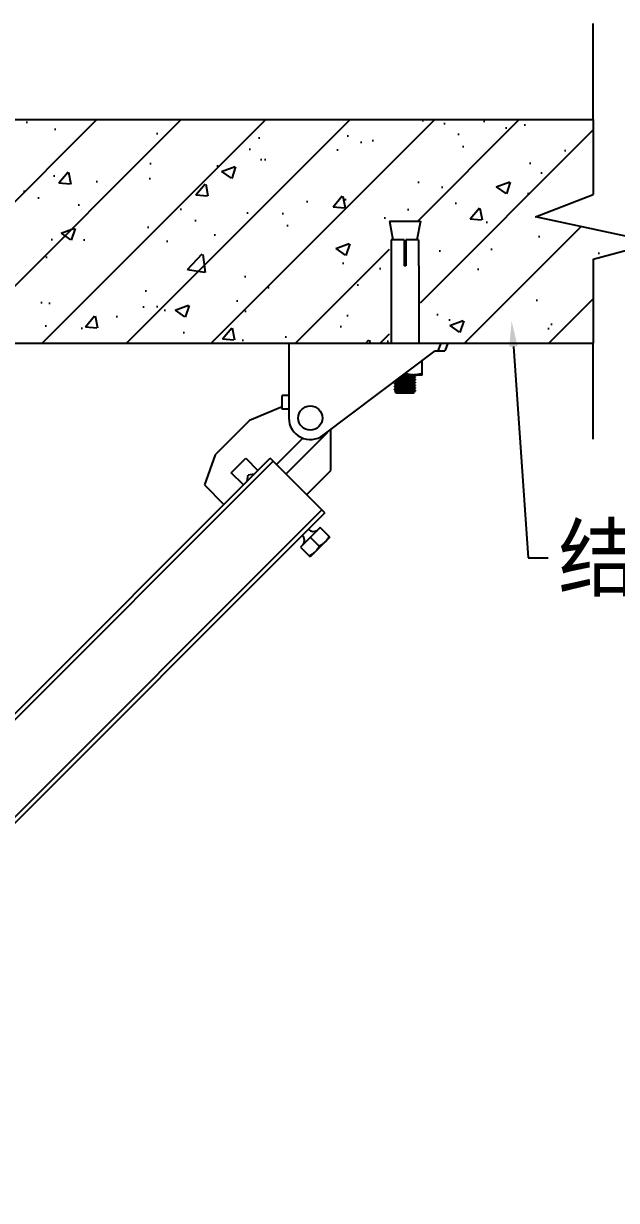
# Model space of a CAD drawing. Extents: x -452079 to 117456, y 3902 to 836955.
# Drawn here: x -254675 to -252384, y 688939 to 693485 of the extents above; entities that cross this region are included whole.
import ezdxf
from ezdxf import colors
from ezdxf.entities.mleader import LeaderData, LeaderLine
from ezdxf.math import Vec2, Vec3

# ---------------------------------------------------------------- set-up
doc = ezdxf.new("R2010")
doc.units = 0
doc.header["$LTSCALE"] = 1000
doc.header["$MEASUREMENT"] = 0
doc.linetypes.add('AUDIT_D_160901175043-111', pattern=[0])
doc.linetypes.add('AUDIT_D_160901175043-122', pattern=[0])
doc.layers.add('总说明', color=2, linetype='Continuous')
doc.styles.add('DIM_FONT', font='SIMPLEX', dxfattribs={"width": 0.7, "bigfont": 'GBCBIG'})
doc.styles.add('标题文字', font='txt.shx', dxfattribs={"bigfont": 'hztxt.shx'})
doc.dimstyles.new('DIMN150', dxfattribs={"dimscale": 1.5, "dimtxt": 300, "dimasz": 100, "dimexe": 250, "dimexo": 300, "dimgap": 150, "dimtad": 1, "dimdec": 0, "dimzin": 0, "dimdsep": 46, "dimtxsty": 'DIM_FONT', "dimblk": 'ARCHTICK', "dimcen": 0.09, "dimclrt": 7, "dimazin": 2, "dimtfac": 1, "dimtdec": 0, "dimtix": 1, "dimtmove": 2, "dimatfit": 3, "dimfxl": 0, "dimtolj": 1, "dimtzin": 0, "dimarcsym": 0})

# ---------------------------------------------------------------- blocks, each defined once
blk = doc.blocks.new('_ArchTick')
at = {"color": 0, "linetype": 'ByBlock', "const_width": 0.4}
blk.add_lwpolyline([(-0.5, -0.5), (0.5, 0.5)], dxfattribs=at)
blk = doc.blocks.new('*D323')
at = {"layer": '总说明', "color": 0, "linetype": 'Continuous', "lineweight": -2, "transparency": 16777216}
blk.add_arc((-256542.8, 688961.8), 1005.9, 45, 90, dxfattribs=at)
at = {"layer": '总说明', "color": 0, "linetype": 'Continuous', "lineweight": -2, "transparency": 16777216, "xscale": 150, "yscale": 150, "zscale": 150}
for p, rotation in [((-256542.8, 689967.7), 180.0000000000005), ((-255831.5, 689673.1), 315.0000000000401)]:
    blk.add_blockref('_ArchTick', p, dxfattribs=dict(at, rotation=rotation))
at = {"layer": '总说明', "color": 7, "linetype": 'Continuous', "transparency": 16777216, "insert": (-255985.6, 690306.9), "char_height": 450, "attachment_point": 5, "rotation": 337.5, "style": 'DIM_FONT'}
blk.add_mtext('\\A1;45°', dxfattribs=at)

msp = doc.modelspace()

# ---------------------------------------------------------------- hatches: boundary and pattern name
at = {"layer": '总说明', "linetype": 'Continuous'}
h = msp.add_hatch(dxfattribs=at)
h.set_pattern_fill('ANSI31', color=33, scale=1846.2816, style=0)
h.set_pattern_definition([(45, (-2058374.17, -3982355.35), (-163.18978, 163.18978), [])])
h.paths.add_polyline_path([(-256848.51, 692722.61), (-256728.87, 692722.61), (-256728.87, 692250.7), (-256848.51, 692250.7)])
h.paths.add_polyline_path([(-253260.75, 692722.61), (-253141.12, 692722.61), (-253141.12, 692250.7), (-253260.75, 692250.7)])
h.paths.add_polyline_path([(-259784.61, 693114.76), (-252473.33, 693114.76), (-252473.33, 692825.33), (-252695.77, 692739.26), (-252234.03, 692639.1), (-252473.33, 692575.05), (-252473.33, 692250.7), (-253035.37, 692250.7), (-253649.58, 692250.7), (-259784.61, 692250.7), (-259784.61, 692575.05), (-259545.31, 692639.1), (-260007.05, 692739.26), (-259784.61, 692825.33)])
edge = h.paths.add_edge_path(flags=16)
edge.add_line((-256735.63, 692649.5), (-256735.63, 692549.8))
h = msp.add_hatch(dxfattribs=at)
h.set_pattern_fill('AR-CONC', color=33, scale=73.851264, style=0)
h.set_pattern_definition([(50, (-2058374.17, -3982355.35), (529.70571, -46.343245), [55.38845, -609.27293]), (355, (-2058374.17, -3982355.35), (-102.469614, 555.5034), [44.31076, -487.41834]), (100.4514, (-2058330.03, -3982359.2), (427.23649, 509.159816), [47.072936, -517.80231]), (46.1842, (-2058374.2, -3982207.65), (788.171004, -122.23788), [83.08267, -913.90939]), (96.6356, (-2058308.5, -3982217.8), (690.26022, 719.39836), [70.6094, -776.70334]), (351.1842, (-2058374.2, -3982207.65), (690.25966, 719.3989), [66.46614, -731.12751]), (21, (-2058300.3, -3982244.57), (440.823403, -297.33914), [55.38845, -609.27293]), (326, (-2058300.3, -3982244.57), (179.69145, 535.532474), [44.31076, -487.41834]), (71.4514, (-2058263.6, -3982269.35), (620.51503, 238.19285), [47.072936, -517.80231]), (37.5, (-2058374.17, -3982355.35), (8.980207, 245.846319), [0, -481.510241, 0, -494.803469, 0, -489.264624]), (7.5, (-2058374.17, -3982355.35), (194.280179, 291.278035), [0, -282.111828, 0, -470.432552, 0, -186.474442]), (327.5, (-2058538.86, -3982355.35), (394.234617, -16.657058), [0, -184.62816, 0, -576.03986, 0, -764.360582]), (317.5, (-2058612.7, -3982355.35), (430.690358, 73.928795), [0, -240.016608, 0, -382.549548, 0, -542.80679])])
h.paths.add_polyline_path([(-253260.75, 692722.61), (-253141.12, 692722.61), (-253141.12, 692250.7), (-253260.75, 692250.7)])
h.paths.add_polyline_path([(-256848.51, 692722.61), (-256728.87, 692722.61), (-256728.87, 692250.7), (-256848.51, 692250.7)])
h.paths.add_polyline_path([(-259545.31, 692639.1), (-260007.05, 692739.26), (-259784.61, 692825.33), (-259784.61, 693114.76), (-252473.33, 693114.76), (-252473.33, 692825.33), (-252695.77, 692739.26), (-252234.03, 692639.1), (-252473.33, 692575.05), (-252473.33, 692250.7), (-253035.37, 692250.7), (-253649.58, 692250.7), (-259784.61, 692250.7), (-259784.61, 692575.05)])

# ---------------------------------------------------------------- linework, layer by layer
at = {"layer": '总说明', "color": 133, "linetype": 'Continuous', "ltscale": 0.001}
msp.add_line((-259784.61, 693114.76), (-252473.33, 693114.76), dxfattribs=at)
at = {"layer": '总说明', "color": 3, "linetype": 'Continuous'}
for p, q in [((-253260.75, 692722.61), (-253247.05, 692649.5)), ((-253260.75, 692722.61), (-253141.12, 692722.61)), ((-253141.12, 692722.61), (-253154.82, 692649.5)), ((-253254, 692649.5), (-253254, 692549.8)), ((-253204.26, 692649.5), (-253254, 692649.5)), ((-253204.26, 692649.5), (-253204.26, 692549.8)), ((-253204.26, 692616.27), (-253197.61, 692616.27)), ((-253197.61, 692649.5), (-253197.61, 692549.8)), ((-253147.87, 692649.5), (-253197.61, 692649.5)), ((-253147.87, 692649.5), (-253147.87, 692549.8)), ((-253254.11, 692549.8), (-253254.11, 692250.7)), ((-253254, 692549.8), (-253254.11, 692549.8)), ((-253197.61, 692549.8), (-253204.26, 692549.8)), ((-253147.76, 692549.8), (-253147.87, 692549.8)), ((-253147.76, 692549.8), (-253147.76, 692250.7)), ((-253134.47, 692127.74), (-253134.47, 692183.21)), ((-253209.42, 692126.71), (-253185.67, 692127.74)), ((-253134.47, 692127.74), (-253208.06, 692127.74)), ((-253167.33, 692115.48), (-253166.99, 692115.7)), ((-253167.27, 692126.13), (-253167.01, 692126.34)), ((-253166.94, 692126.27), (-253164.39, 692127.74)), ((-253166.94, 692115.63), (-253161.16, 692118.98)), ((-253166.81, 692125.08), (-253166.81, 692126.27)), ((-253166.81, 692114.45), (-253166.81, 692115.63)), ((-253161.16, 692121.88), (-253166.78, 692125.14)), ((-253161.06, 692121.76), (-253161.16, 692121.88)), ((-253161.16, 692118.98), (-253161.06, 692119.1)), ((-253161.06, 692121.76), (-253161.06, 692119.1)), ((-253240.81, 692095.17), (-253240.71, 692095.3)), ((-253240.81, 692095.17), (-253240.81, 692092.51)), ((-253240.71, 692092.39), (-253240.81, 692092.51)), ((-253240.81, 692084.54), (-253240.71, 692084.66)), ((-253240.81, 692084.54), (-253240.81, 692081.88)), ((-253240.71, 692081.76), (-253240.81, 692081.88)), ((-253240.81, 692073.9), (-253240.71, 692074.03)), ((-253240.81, 692073.9), (-253240.81, 692071.24)), ((-253240.71, 692071.12), (-253240.81, 692071.24)), ((-253240.71, 692103.02), (-253235.09, 692099.77)), ((-253234.93, 692098.64), (-253240.71, 692095.3)), ((-253240.71, 692092.39), (-253235.09, 692089.14)), ((-253234.93, 692088.01), (-253240.71, 692084.66)), ((-253240.71, 692081.76), (-253235.09, 692078.5)), ((-253234.93, 692077.37), (-253240.71, 692074.03)), ((-253240.71, 692071.12), (-253235.09, 692067.87)), ((-253240.48, 692103.41), (-253240.15, 692103.46)), ((-253235.06, 692099.83), (-253235.06, 692098.64)), ((-253235.06, 692089.19), (-253235.06, 692088.01)), ((-253235.06, 692078.56), (-253235.06, 692077.37)), ((-253234.95, 692088.04), (-253234.74, 692088.12)), ((-253234.94, 692077.38), (-253234.72, 692077.47)), ((-253167.46, 692094.18), (-253166.97, 692094.41)), ((-253167.19, 692083.65), (-253166.96, 692083.76)), ((-253167.18, 692073.01), (-253166.95, 692073.12)), ((-253166.94, 692105), (-253161.16, 692108.34)), ((-253166.94, 692094.36), (-253161.16, 692097.71)), ((-253166.94, 692083.73), (-253161.16, 692087.07)), ((-253166.94, 692073.09), (-253161.16, 692076.44)), ((-253166.81, 692103.81), (-253166.81, 692105)), ((-253166.81, 692093.18), (-253166.81, 692094.36)), ((-253166.81, 692082.54), (-253166.81, 692083.73)), ((-253166.81, 692071.91), (-253166.81, 692073.09)), ((-253161.16, 692111.25), (-253166.78, 692114.5)), ((-253161.16, 692100.61), (-253166.78, 692103.87)), ((-253161.16, 692089.98), (-253166.78, 692093.23)), ((-253161.16, 692079.34), (-253166.78, 692082.6)), ((-253161.16, 692068.71), (-253166.78, 692071.96)), ((-253161.06, 692111.12), (-253161.16, 692111.25)), ((-253161.16, 692108.34), (-253161.06, 692108.47)), ((-253161.06, 692100.49), (-253161.16, 692100.61)), ((-253161.16, 692097.71), (-253161.06, 692097.83)), ((-253161.06, 692089.86), (-253161.16, 692089.98)), ((-253161.16, 692087.07), (-253161.06, 692087.2)), ((-253161.06, 692079.22), (-253161.16, 692079.34)), ((-253161.16, 692076.44), (-253161.06, 692076.56)), ((-253161.06, 692111.12), (-253161.06, 692108.47)), ((-253161.06, 692100.49), (-253161.06, 692097.83)), ((-253161.06, 692089.86), (-253161.06, 692087.2)), ((-253161.06, 692079.22), (-253161.06, 692076.56)), ((-253239.94, 692063.84), (-253239.97, 692063.76)), ((-253234.17, 692057.95), (-253239.97, 692063.76)), ((-253234.93, 692066.74), (-253239.94, 692063.84)), ((-253235.06, 692067.92), (-253235.06, 692066.74)), ((-253234.93, 692066.73), (-253234.71, 692066.82)), ((-253167.7, 692057.95), (-253234.17, 692057.95)), ((-253172.72, 692064.6), (-253229.12, 692064.6)), ((-253196.38, 692058.84), (-253221.63, 692058.84)), ((-253167.7, 692057.95), (-253165.27, 692060.38)), ((-253166.94, 692062.46), (-253161.16, 692065.8)), ((-253166.81, 692061.27), (-253166.81, 692062.46)), ((-253165.3, 692060.47), (-253166.78, 692061.33)), ((-253165.3, 692060.47), (-253165.27, 692060.38)), ((-253161.06, 692068.59), (-253161.16, 692068.71)), ((-253161.06, 692065.93), (-253161.16, 692065.8)), ((-253161.06, 692068.59), (-253161.06, 692065.93))]:
    msp.add_line(p, q, dxfattribs=at)
at = {"layer": '总说明', "color": 133, "linetype": 'Continuous'}
for p, q in [((-259784.61, 692250.7), (-253649.58, 692250.7)), ((-253035.37, 692250.7), (-252473.33, 692250.7))]:
    msp.add_line(p, q, dxfattribs=at)
at = {"layer": '总说明', "color": 5, "linetype": 'Continuous'}
for p, q in [((-253649.58, 692250.7), (-253649.58, 691961.58)), ((-253649.58, 692250.7), (-253035.37, 692250.7)), ((-253516.49, 691895.23), (-253084.62, 692220.79)), ((-253084.62, 692220.79), (-253046.26, 692220.79)), ((-253061.91, 692250.7), (-253073.33, 692220.79)), ((-253035.37, 692250.7), (-253046.25, 692220.79)), ((-253675.6, 691995.48), (-253675.6, 692047.99)), ((-253649.58, 692047.99), (-253675.6, 692047.99)), ((-253675.6, 692005.31), (-253802.02, 691951.64)), ((-253649.58, 691995.48), (-253675.6, 691995.48)), ((-253802.02, 691951.64), (-253933.62, 691820.05)), ((-253505.4, 691900.48), (-253660.63, 691745.24)), ((-253486.74, 691759.34), (-253486.74, 691917.66)), ((-253595.77, 691884.36), (-253697.76, 691782.37)), ((-253933.62, 691820.05), (-253975.53, 691702.94)), ((-253872.13, 691749.94), (-253815.73, 691806.34)), ((-253815.73, 691806.34), (-253768.73, 691759.34)), ((-253580.74, 691665.35), (-253486.74, 691759.34)), ((-253825.13, 691702.94), (-253872.13, 691749.94)), ((-253810.35, 691717.72), (-253806.33, 691740.54)), ((-253783.51, 691744.57), (-253806.33, 691740.54)), ((-253975.53, 691702.94), (-253900.33, 691627.75)), ((-253529.04, 691538.45), (-253604.24, 691463.25)), ((-253491.44, 691500.85), (-253529.04, 691538.45)), ((-253491.44, 691500.85), (-253566.64, 691425.65)), ((-253532.4, 691466.61), (-253566.64, 691500.85)), ((-253604.24, 691463.25), (-253566.64, 691425.65))]:
    msp.add_line(p, q, dxfattribs=at)
at = {"layer": '总说明', "color": 2, "linetype": 'Continuous'}
for p, q in [((-256377.16, 689150.92), (-253721.73, 691806.34)), ((-253510.24, 691594.85), (-253721.73, 691806.34)), ((-256365.41, 689139.17), (-253709.98, 691794.59)), ((-256177.41, 688951.17), (-253521.99, 691606.6)), ((-253510.24, 691594.85), (-256165.66, 688939.42))]:
    msp.add_line(p, q, dxfattribs=at)
at = {"layer": '总说明', "color": 4, "linetype": 'AUDIT_D_160901175043-122'}
for points in [[(-252473.33, 693114.76), (-252473.33, 693485.34)], [(-252473.33, 693114.76), (-252473.33, 692825.33)], [(-252695.77, 692739.26), (-252473.33, 692825.33)], [(-252234.03, 692639.1), (-252695.77, 692739.26)], [(-252473.33, 692575.05), (-252234.03, 692639.1)], [(-252473.33, 692575.05), (-252473.33, 692250.7)], [(-252473.33, 691880.13), (-252473.33, 692250.7)]]:
    msp.add_lwpolyline(points, dxfattribs=at)
at = {"layer": '总说明', "color": 5, "linetype": 'Continuous'}
msp.add_circle((-253566.5, 691961.58), 46.53, dxfattribs=at)
for centre, radius, start, end in [((-253566.5, 691961.58), 83.08, 180, 307.0107), ((-253566.5, 691961.58), 86.41, 314.99876, 322.24787), ((-253554.72, 691550.37), 26.82, 225, 307.37185), ((-253616.15, 691488.93), 26.82, 322.62815, 45)]:
    msp.add_arc(centre, radius, start, end, dxfattribs=at)
at = {"layer": '总说明', "color": 3, "linetype": 'Continuous'}
for points, start_tangent, end_tangent in [([(-253229.73, 692111.43), (-253226.61, 692111.68), (-253220.95, 692112.06), (-253214.28, 692112.44), (-253206.95, 692112.82), (-253199.31, 692113.2), (-253191.75, 692113.58), (-253184.66, 692113.96), (-253178.38, 692114.34), (-253173.24, 692114.72), (-253169.5, 692115.1), (-253167.33, 692115.48)], (0.9956035, 0.0936682), (0.8799341, 0.4750958)), ([(-253224.47, 692115.37), (-253223.09, 692115.44), (-253216.2, 692115.78), (-253208.72, 692116.11), (-253200.94, 692116.44), (-253193.16, 692116.77), (-253185.67, 692117.11), (-253178.78, 692117.44), (-253172.74, 692117.77), (-253167.78, 692118.1), (-253164.09, 692118.44), (-253161.82, 692118.77), (-253161.12, 692118.94)], (0.9986831, 0.0513031), (0.7215239, 0.6923896)), ([(-253220.68, 692118.22), (-253213.53, 692118.56), (-253205.46, 692118.91), (-253197.22, 692119.26), (-253188.95, 692119.62), (-253181.15, 692119.98), (-253174.33, 692120.34), (-253168.79, 692120.69), (-253164.56, 692121.04), (-253161.93, 692121.4), (-253161.06, 692121.74)], (0.9988464, 0.0480198), (0.078479, 0.9969158)), ([(-253216.15, 692121.64), (-253213.95, 692121.76), (-253206.59, 692122.14), (-253198.95, 692122.52), (-253191.41, 692122.9), (-253184.34, 692123.28), (-253178.12, 692123.66), (-253173.03, 692124.04), (-253169.36, 692124.42), (-253167.27, 692124.8), (-253166.9, 692125.14)], (0.9984991, 0.0547682), (0.5217252, 0.8531136)), ([(-253214.25, 692123.07), (-253213.95, 692123.09), (-253206.59, 692123.47), (-253198.95, 692123.85), (-253191.41, 692124.23), (-253184.34, 692124.61), (-253178.12, 692124.99), (-253173.03, 692125.37), (-253169.36, 692125.75), (-253167.27, 692126.13)], (0.9985795, 0.0532819), (0.8375242, 0.5464002)), ([(-253167.7, 692127.74), (-253174.23, 692127.99), (-253180.75, 692128.72), (-253187.32, 692129.91), (-253194, 692131.56), (-253200.4, 692133.5)], (-1, 0), (-0.9498228, 0.3127884)), ([(-253134.47, 692133.68), (-253141.4, 692131.56), (-253148.09, 692129.91), (-253154.65, 692128.71), (-253161.18, 692127.99), (-253167.7, 692127.74)], (-0.9486833, -0.3162278), (-1, -0.0000009)), ([(-253161.06, 692121.74), (-253161.06, 692121.76)], (0.0784785, 0.9969158), (0, 1)), ([(-253240.81, 692092.51), (-253240.05, 692092.85)], (0, 1), (0.9963284, 0.0856142)), ([(-253240.81, 692081.88), (-253240.05, 692082.21)], (0, 1), (0.9963284, 0.0856142)), ([(-253240.81, 692071.24), (-253240.05, 692071.58)], (0, 1), (0.9963284, 0.0856142)), ([(-253240.75, 692095.34), (-253239.99, 692095.52), (-253237.5, 692095.87), (-253233.46, 692096.22), (-253228.17, 692096.56), (-253221.79, 692096.9), (-253214.42, 692097.25), (-253206.49, 692097.59), (-253198.49, 692097.94), (-253190.61, 692098.27)], (0.6930771, 0.7208634), (0.9990361, 0.0438962)), ([(-253240.75, 692084.7), (-253239.95, 692084.89), (-253237.32, 692085.25), (-253233.06, 692085.61), (-253227.48, 692085.96), (-253220.79, 692086.31), (-253213.21, 692086.67), (-253205.04, 692087.02), (-253196.78, 692087.37), (-253188.62, 692087.73), (-253181.05, 692088.08), (-253174.36, 692088.43), (-253168.78, 692088.78), (-253164.53, 692089.14), (-253161.92, 692089.5), (-253161.06, 692089.83)], (0.6717033, 0.7408202), (0.0792568, 0.9968542)), ([(-253240.75, 692074.07), (-253239.96, 692074.25), (-253237.43, 692074.61), (-253233.29, 692074.96), (-253227.78, 692075.31), (-253221.09, 692075.67), (-253213.54, 692076.02), (-253205.49, 692076.37), (-253197.23, 692076.72), (-253188.99, 692077.08), (-253181.25, 692077.44), (-253174.49, 692077.79), (-253168.9, 692078.14), (-253164.6, 692078.5), (-253161.94, 692078.86), (-253161.06, 692079.2)], (0.6790589, 0.7340838), (0.0779181, 0.9969598)), ([(-253240.15, 692103.46), (-253238.17, 692103.77), (-253234.94, 692104.08), (-253230.57, 692104.39), (-253225.21, 692104.7), (-253219.04, 692105.01), (-253212.26, 692105.32), (-253205.1, 692105.63), (-253197.81, 692105.94), (-253190.61, 692106.25)], (0.9940161, 0.1092332), (0.9990361, 0.0438962)), ([(-253240.05, 692092.85), (-253237.78, 692093.18), (-253234.09, 692093.51), (-253229.13, 692093.84), (-253223.09, 692094.18), (-253216.2, 692094.51), (-253208.72, 692094.84), (-253200.94, 692095.17), (-253193.16, 692095.5), (-253185.67, 692095.84), (-253178.78, 692096.17), (-253172.74, 692096.5), (-253167.78, 692096.83), (-253164.09, 692097.17), (-253161.82, 692097.5), (-253161.12, 692097.67)], (0.9963284, 0.0856143), (0.7215239, 0.6923896)), ([(-253240.05, 692082.21), (-253237.78, 692082.54), (-253234.09, 692082.88), (-253229.13, 692083.21), (-253223.09, 692083.54), (-253216.2, 692083.87), (-253208.72, 692084.21), (-253200.94, 692084.54), (-253193.16, 692084.87), (-253185.67, 692085.2), (-253178.78, 692085.53), (-253172.74, 692085.87), (-253167.78, 692086.2), (-253164.09, 692086.53), (-253161.82, 692086.86), (-253161.12, 692087.03)], (0.9963284, 0.0856143), (0.7215239, 0.6923896)), ([(-253240.05, 692071.58), (-253237.78, 692071.91), (-253234.09, 692072.24), (-253229.13, 692072.57), (-253223.09, 692072.91), (-253216.2, 692073.24), (-253208.72, 692073.57), (-253200.94, 692073.9), (-253193.16, 692074.24), (-253185.67, 692074.57), (-253178.78, 692074.9), (-253172.74, 692075.23), (-253167.78, 692075.57), (-253164.09, 692075.9), (-253161.82, 692076.23), (-253161.12, 692076.4)], (0.9963284, 0.0856143), (0.7215239, 0.6923896)), ([(-253236.07, 692106.67), (-253233.23, 692106.87), (-253227.75, 692107.22), (-253220.98, 692107.57), (-253213.21, 692107.94), (-253204.95, 692108.3), (-253196.71, 692108.65), (-253188.5, 692109), (-253180.77, 692109.36), (-253174.03, 692109.72), (-253168.57, 692110.07), (-253164.48, 692110.42), (-253161.92, 692110.77), (-253161.06, 692111.1)], (0.995595, 0.0937586), (0.0795282, 0.9968326)), ([(-253235.02, 692099.85), (-253235.04, 692099.88), (-253233.92, 692100.26), (-253231.14, 692100.64), (-253226.84, 692101.02), (-253221.24, 692101.41), (-253214.62, 692101.79), (-253207.3, 692102.17), (-253199.67, 692102.55), (-253192.1, 692102.93)], (-0.5554906, 0.8315228), (0.9986842, 0.0512828)), ([(-253235.04, 692089.2), (-253235.05, 692089.23), (-253234.01, 692089.61), (-253231.31, 692089.99), (-253227.08, 692090.37), (-253221.53, 692090.75), (-253214.95, 692091.13), (-253207.66, 692091.51), (-253200.03, 692091.89), (-253192.45, 692092.27), (-253185.3, 692092.65), (-253178.93, 692093.04), (-253173.67, 692093.42), (-253169.78, 692093.8), (-253167.46, 692094.18)], (-0.5105133, 0.8598699), (0.9319592, 0.3625631)), ([(-253235.05, 692078.56), (-253235.06, 692078.58), (-253234.1, 692078.96), (-253231.47, 692079.34), (-253227.31, 692079.72), (-253221.82, 692080.1), (-253215.27, 692080.48), (-253208.01, 692080.86), (-253200.39, 692081.24), (-253192.8, 692081.62), (-253185.62, 692082), (-253179.21, 692082.38), (-253173.89, 692082.76), (-253169.93, 692083.14), (-253167.53, 692083.52), (-253167.19, 692083.65)], (-0.3875628, 0.9218433), (0.9225006, 0.3859957)), ([(-253235.06, 692067.92), (-253235.06, 692067.93), (-253234.18, 692068.31), (-253231.63, 692068.69), (-253227.53, 692069.07), (-253222.1, 692069.45), (-253215.6, 692069.83), (-253208.36, 692070.21), (-253200.75, 692070.59), (-253193.15, 692070.97), (-253185.94, 692071.35), (-253179.49, 692071.73), (-253174.11, 692072.11), (-253170.09, 692072.49), (-253167.61, 692072.87), (-253167.18, 692073.01)], (-0.0997339, 0.9950141), (0.9344566, 0.3560771)), ([(-253234.96, 692098.69), (-253233.92, 692098.93), (-253231.14, 692099.31), (-253226.84, 692099.7), (-253221.24, 692100.08), (-253214.62, 692100.46), (-253207.3, 692100.84), (-253199.67, 692101.22), (-253192.1, 692101.6)], (0.8489621, 0.5284537), (0.9986842, 0.0512828)), ([(-253234.74, 692088.12), (-253234.01, 692088.28), (-253231.31, 692088.66), (-253227.08, 692089.04), (-253221.53, 692089.42), (-253214.95, 692089.8), (-253207.66, 692090.18), (-253200.03, 692090.56), (-253192.45, 692090.95), (-253185.3, 692091.33), (-253178.93, 692091.71), (-253173.67, 692092.09), (-253169.78, 692092.47), (-253167.46, 692092.85), (-253166.84, 692093.2)], (0.9550911, 0.2963123), (0.5394056, 0.842046)), ([(-253234.72, 692077.47), (-253234.1, 692077.63), (-253231.47, 692078.01), (-253227.31, 692078.39), (-253221.82, 692078.77), (-253215.27, 692079.15), (-253208.01, 692079.53), (-253200.39, 692079.91), (-253192.8, 692080.29), (-253185.62, 692080.67), (-253179.21, 692081.05), (-253173.89, 692081.43), (-253169.93, 692081.81), (-253167.53, 692082.19), (-253166.83, 692082.55)], (0.9504019, 0.3110245), (0.4630925, 0.8863099)), ([(-253234.71, 692066.82), (-253234.18, 692066.98), (-253231.63, 692067.36), (-253227.53, 692067.74), (-253222.1, 692068.12), (-253215.6, 692068.5), (-253208.36, 692068.88), (-253200.75, 692069.26), (-253193.15, 692069.64), (-253185.94, 692070.02), (-253179.49, 692070.4), (-253174.11, 692070.78), (-253170.09, 692071.16), (-253167.61, 692071.54), (-253166.82, 692071.91)], (0.9435973, 0.3310955), (0.2698541, 0.9629012)), ([(-253231.78, 692109.86), (-253230.97, 692109.97), (-253226.61, 692110.35), (-253220.95, 692110.73), (-253214.28, 692111.11), (-253206.95, 692111.49), (-253199.31, 692111.87), (-253191.75, 692112.25), (-253184.66, 692112.63), (-253178.38, 692113.01), (-253173.24, 692113.39), (-253169.5, 692113.77), (-253167.33, 692114.15), (-253166.88, 692114.49)], (0.9907165, 0.1359439), (0.5538794, 0.8325969)), ([(-253192.1, 692102.93), (-253184.98, 692103.31), (-253178.66, 692103.69), (-253173.46, 692104.07), (-253169.64, 692104.45), (-253167.39, 692104.83), (-253166.98, 692105.06)], (0.9986842, 0.0512828), (0.8099488, 0.5865006)), ([(-253192.1, 692101.6), (-253184.98, 692101.98), (-253178.66, 692102.36), (-253173.46, 692102.74), (-253169.64, 692103.12), (-253167.39, 692103.5), (-253166.86, 692103.84)], (0.9986842, 0.0512828), (0.5621118, 0.8270613)), ([(-253190.61, 692106.25), (-253183.63, 692106.57), (-253177.25, 692106.88), (-253171.7, 692107.2), (-253167.17, 692107.52), (-253163.81, 692107.83), (-253161.75, 692108.15), (-253161.13, 692108.3)], (0.9990361, 0.0438962), (0.7548159, 0.6559367)), ([(-253190.61, 692098.27), (-253183.62, 692098.59), (-253177.19, 692098.91), (-253171.65, 692099.23), (-253167.13, 692099.54), (-253163.79, 692099.86), (-253161.74, 692100.17)], (0.9990361, 0.0438962), (0.9945991, 0.1037914)), ([(-253161.74, 692100.17), (-253161.06, 692100.49)], (0.9945991, 0.1037914), (0, 1)), ([(-253161.06, 692111.1), (-253161.06, 692111.12)], (0.0795283, 0.9968326), (0, 1)), ([(-253161.06, 692089.83), (-253161.06, 692089.86)], (0.0792575, 0.9968542), (0, 1)), ([(-253161.06, 692079.2), (-253161.06, 692079.22)], (0.0779185, 0.9969597), (0, 1)), ([(-253229.12, 692064.6), (-253233.89, 692064.39), (-253237.36, 692064.18), (-253239.42, 692063.97), (-253239.96, 692063.87)], (-0.9992371, -0.0390534), (-0.8628856, -0.5053993)), ([(-253229.12, 692064.6), (-253222.57, 692064.96), (-253215.06, 692065.31), (-253206.92, 692065.67), (-253198.52, 692066.03), (-253190.22, 692066.39), (-253182.39, 692066.75), (-253175.4, 692067.1), (-253169.54, 692067.46), (-253165.08, 692067.82), (-253162.21, 692068.18), (-253161.07, 692068.54), (-253161.09, 692068.56)], (0.9982054, 0.0598828), (-0.5810597, 0.813861)), ([(-253221.63, 692058.84), (-253215.87, 692059.68), (-253209.13, 692060.53), (-253201.86, 692061.35), (-253194.37, 692062.16), (-253186.73, 692062.98), (-253179.35, 692063.79), (-253172.72, 692064.6)], (0.9871164, 0.1600036), (0.9917689, 0.1280407)), ([(-253221.63, 692058.84), (-253215.49, 692059.2), (-253208.72, 692059.56), (-253201.6, 692059.91), (-253194.44, 692060.27), (-253187.58, 692060.63), (-253181.31, 692060.98), (-253175.9, 692061.34), (-253171.61, 692061.7), (-253168.61, 692062.05), (-253167.04, 692062.41), (-253167.01, 692062.48)], (0.9980601, 0.0622576), (0.3324466, 0.9431221)), ([(-253196.38, 692058.84), (-253189.28, 692059.21), (-253182.71, 692059.57), (-253176.98, 692059.93), (-253172.35, 692060.3), (-253169.03, 692060.66), (-253167.18, 692061.02), (-253166.91, 692061.33)], (0.9987499, 0.0499857), (0.4600572, 0.8878893)), ([(-253165.27, 692060.38), (-253166.22, 692060.17), (-253168.59, 692059.95), (-253172.24, 692059.73), (-253177.03, 692059.51), (-253182.85, 692059.29), (-253189.45, 692059.07), (-253196.38, 692058.84)], (-0.7070997, -0.7071138), (-0.9995012, -0.03158)), ([(-253161.26, 692065.88), (-253161.46, 692065.69), (-253163.56, 692065.32), (-253167.38, 692064.96), (-253172.72, 692064.6)], (-0.6348209, -0.7726593), (-0.9982018, -0.0599438))]:
    msp.add_spline(points, degree=3, dxfattribs=dict(at, start_tangent=start_tangent, end_tangent=end_tangent))
at = {"layer": '总说明', "color": 5, "linetype": 'Continuous'}
for points, start_tangent, end_tangent in [([(-253510.24, 691482.05), (-253514.07, 691478.5), (-253518.17, 691475.22), (-253522.56, 691472.18), (-253527.28, 691469.33), (-253532.4, 691466.61)], (-0.7071074, -0.7071061), (-0.8944272, -0.4472136)), ([(-253494.8, 691504.21), (-253497.52, 691499.09), (-253500.37, 691494.37), (-253503.41, 691489.99), (-253506.69, 691485.88), (-253510.24, 691482.05)], (-0.4472136, -0.8944272), (-0.7071068, -0.7071068)), ([(-253547.84, 691444.45), (-253551.67, 691440.9), (-253555.77, 691437.62), (-253560.16, 691434.58), (-253564.88, 691431.73), (-253570, 691429.01)], (-0.7071072, -0.7071064), (-0.8944272, -0.4472136)), ([(-253532.4, 691466.61), (-253535.12, 691461.49), (-253537.97, 691456.78), (-253541.01, 691452.39), (-253544.29, 691448.28), (-253547.84, 691444.45)], (-0.4472136, -0.8944272), (-0.7071068, -0.7071068))]:
    msp.add_spline(points, degree=3, dxfattribs=dict(at, start_tangent=start_tangent, end_tangent=end_tangent))

# ---------------------------------------------------------------- dimensions: what is measured, and where the dimension line sits
at = {"layer": '总说明', "linetype": 'Continuous'}
dim = msp.add_angular_dim_2l(base=(-256039.81, 689832.96), line1=((-253709.98, 691794.59), (-256379.51, 689125.07)), line2=((-256542.77, 691652.51), (-256542.77, 689525.59)), dimstyle='DIMN150', dxfattribs=at)
dim.commit()
dim.dimension.update_dxf_attribs({"geometry": '*D323', "text_midpoint": (-255985.61, 690306.9)})

# ---------------------------------------------------------------- leaders
at = {"layer": '总说明', "color": 4, "linetype": 'AUDIT_D_160901175043-122'}
ml = msp.add_multileader_mtext('Standard', dxfattribs=at)
ml.set_content('{\\fFangSong_GB2312|b0|i0|c134|p49;\\W0.9;结构体}', color=4, style='标题文字')
ml.set_leader_properties(linetype='AUDIT_D_160901175043-111')
ml.build(insert=Vec2(0, 0))
ml.multileader.update_dxf_attribs({"dogleg_length": 0.36, "arrow_head_size": 98.47})
ctx = ml.context
ctx.base_point, ctx.char_height, ctx.arrow_head_size, ctx.landing_gap_size, ctx.plane_origin = Vec3(-252647.65, 691421.8), 246.1709, 98.47, 39.88, Vec3(-252851.3, 692231.49)
notes = []
notes.append((ctx, [(0, (1, 1, 0), (-252724.86, 691421.8), (1, 0), 77.21, [(0, [(-252788.63, 692336.26)], 0, [])])]))
ctx.mtext.insert, ctx.mtext.width, ctx.mtext.flow_direction = Vec3(-252607.77, 691544.89), 1375.0252, 5
for ctx, leaders in notes:
    for number, flags, end, landing, length, lines in leaders:
        leader = LeaderData()
        leader.index, (leader.has_last_leader_line, leader.has_dogleg_vector, leader.attachment_direction) = number, flags
        leader.last_leader_point, leader.dogleg_vector, leader.dogleg_length = Vec3(end), Vec3(landing), length
        for number, points, colour, breaks in lines:
            line = LeaderLine()
            line.index, line.vertices, line.color, line.breaks = number, Vec3.list(points), colors.encode_raw_color(colour), breaks
            leader.lines.append(line)
        ctx.leaders.append(leader)

doc.saveas('drawing.dxf')
